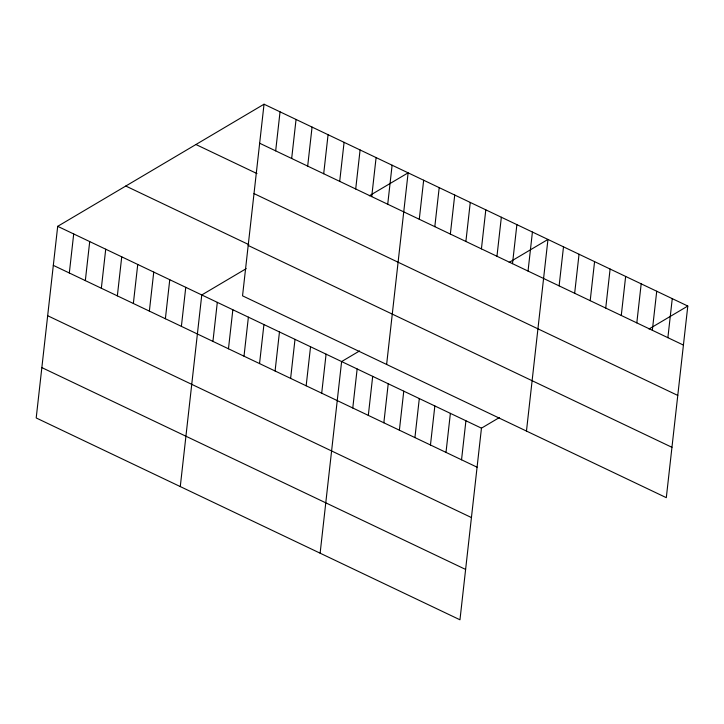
<?xml version="1.0" encoding="UTF-8"?>
<svg xmlns="http://www.w3.org/2000/svg" width="724" height="724" viewBox="0 0 724 724"><rect width="100%" height="100%" fill="white"/><g stroke="black" fill="none" stroke-linecap="round" stroke-linejoin="round"><path stroke-width="1.09" d="M264.034 104.211L242.54 295.835L666.306 497.669L687.8 306.044L264.034 104.211L57.694 226.331L36.2 417.956L459.966 619.789L481.46 428.165L499.424 417.531M69.323 272.984L73.703 233.952M85.332 280.613L89.713 241.581M101.342 288.243L105.722 249.21M117.351 295.863L121.732 256.83M133.361 303.492L137.741 264.459M149.37 311.112L153.75 272.079M165.38 318.741L169.76 279.708M181.389 326.361L185.76 287.328M180.276 486.582L201.77 294.958L246.223 268.649M212.937 341.393L217.309 302.361M228.467 348.787L232.847 309.754M244.006 356.19L248.386 317.157M275.672 150.863L280.043 111.831M259.545 363.593L263.925 324.56M291.672 158.493L296.053 119.46M275.084 370.996L279.464 331.963M307.682 166.113L312.062 127.08M290.623 378.39L295.003 339.357M323.691 173.742L328.072 134.709M306.162 385.792L310.542 346.76M339.701 181.362L344.081 142.329M321.7 393.195L326.081 354.163M355.71 188.991L360.09 149.958M320.126 553.181L341.619 361.566L359.584 350.923M371.72 196.62L376.1 157.588M352.778 407.992L357.149 368.959M387.729 204.24L392.109 165.208M368.317 415.395L372.688 376.362M386.625 364.453L408.119 172.837L369.34 195.779M383.847 422.798L388.227 383.765M419.277 219.263L423.658 180.231M399.386 430.201L403.766 391.168M434.816 226.666L439.197 187.634M414.924 437.595L419.305 398.562M450.355 234.069L454.726 195.037M430.463 444.998L434.843 405.965M465.894 241.472L470.265 202.439M446.002 452.4L450.382 413.368M481.424 248.866L485.804 209.833M461.541 459.803L465.921 420.771M496.963 256.269L501.343 217.236M512.501 263.672L516.882 224.639M528.04 271.075L532.421 232.042M526.466 431.061L547.959 239.436L509.18 262.387M559.118 285.871L563.498 246.839M574.657 293.274L579.037 254.242M590.196 300.677L594.576 261.645M605.735 308.071L610.106 269.038M621.273 315.474L625.645 276.441M636.812 322.877L641.183 283.844M652.342 330.28L656.722 291.247M667.881 337.683L672.261 298.65M649.021 328.995L687.8 306.044M259.663 143.243L683.42 345.077M195.942 144.51L256.975 173.579M254.006 193.598L677.773 395.431M125.786 186.032L248.857 244.649M248.187 245.472L671.953 447.314M57.694 226.331L481.46 428.165M53.314 265.364L477.08 467.197M47.666 315.718L471.433 517.56M41.847 367.602L465.613 569.435"/></g></svg>
